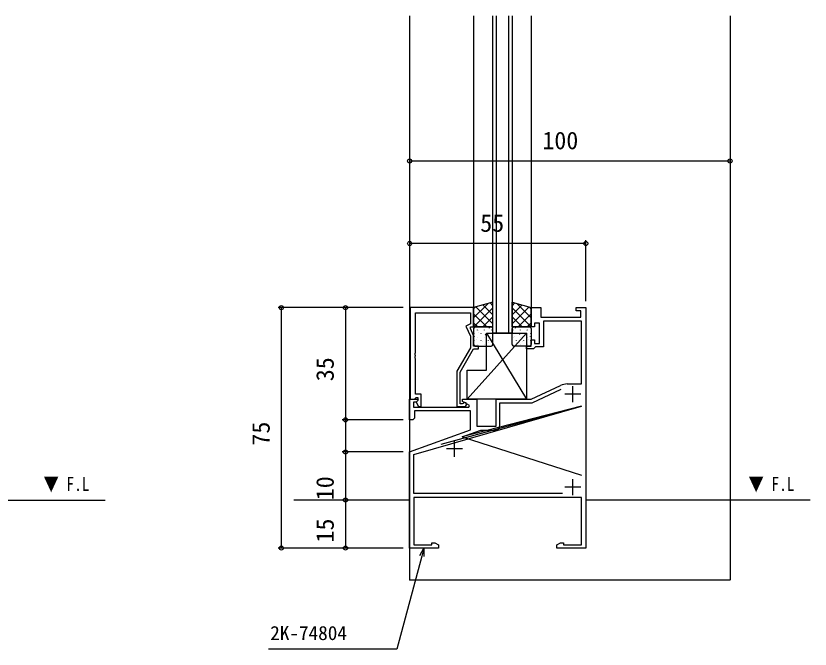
# Model space of a CAD drawing. Units: millimetres, scale not verified. Extents: x -437 to 438, y -681 to 679.
# Drawn here: x -6.6 to 241.3, y -132.5 to 65 of the extents above; entities that cross this region are included whole.
import ezdxf
from ezdxf.enums import TextEntityAlignment as Align

# ---------------------------------------------------------------- set-up
doc = ezdxf.new("R2010")
doc.units = ezdxf.units.MM
doc.header["$LTSCALE"] = 4
for name, color, linetype in [('0-1_USER1', 3, 'Continuous'), ('0-2_YKK_11', 7, 'Continuous'), ('0-4_YKK_12', 2, 'Continuous'), ('0-5_YKK_13', 4, 'Continuous'), ('0-7_YKK_D', 6, 'Continuous')]:
    doc.layers.add(name, color=color, linetype=linetype)
doc.styles.add('ＭＳ ゴシック', font='')
doc.styles.get('ＭＳ ゴシック').set_extended_font_data('MS Gothic')

msp = doc.modelspace()

# ---------------------------------------------------------------- linework, layer by layer
at = {"layer": '0-2_YKK_11'}
for p, q in [((167.3, -55.5), (167.3, -50.5)), ((169.8, -53), (164.8, -53)), ((130.3, -72.5), (130.3, -67.5)), ((132.8, -70), (127.8, -70)), ((167.3, -84.5), (167.3, -79.5)), ((169.8, -82), (164.8, -82))]:
    msp.add_line(p, q, dxfattribs=at)
for points in [[(171.3, -26), (171.3, -101), (162.3, -101), (162.3, -100), (163.391, -99.37), (164.3, -99.37), (164.3, -100), (170, -100), (170, -85.2), (117.6, -85.2), (117.6, -100), (123.3, -100), (123.3, -99.37), (124.209, -99.37), (125.3, -100), (125.3, -101), (116.3, -101), (116.3, -71), (135.3, -64.084), (135.3, -58.2), (117.8, -58.2), (117.8, -60.5), (117.3, -61), (116.3, -61), (116.3, -54.5), (118.776, -54.5), (118.936, -54.888), (118.324, -55.5), (117.5, -55.5), (117.5, -57), (134.844, -57), (134.965, -56.55), (132.8, -55.3), (132.8, -54.5), (137.3, -54.5), (137.3, -63), (143.3, -63), (143.3, -54.5), (154.3, -54.5), (163.375, -50.268)], [(116.5, -26), (116.5, -54.5), (117.83, -54.5), (118.13, -54.2), (118.33, -54), (118.9, -54), (118.9, -54.926), (118.326, -55.5), (119.077, -56.8), (119.9, -56.8), (119.9, -53), (118.13, -53), (118.13, -41.958), (118.01, -41.775), (118.01, -41.225), (118.13, -41.042), (118.13, -40.958), (118.01, -40.775), (118.01, -40.225), (118.13, -40.042), (118.13, -27.63), (135.3, -27.63), (135.3, -31), (133.88, -31.82), (135.3, -34.866), (135.3, -38.532), (131.1, -45.807), (131.1, -56.8), (133.5, -56.8)], [(133.001, -55.867), (132.752, -56), (132.1, -56), (132.1, -46.075), (136.3, -38.8), (137.8, -38.8), (137.8, -38), (136.3, -38), (136.3, -34.644), (135.3, -32.5), (135.3, -32), (136.3, -32), (136.3, -26), (116.5, -26)], [(165.488, -49.8), (170, -49.8), (170, -30.2), (158.1, -30.2), (158.1, -38.2), (155.6, -38.2), (155.3, -38.5), (155, -38.8), (152.8, -38.8), (152.8, -38), (154.3, -38), (154.3, -36), (155.3, -36), (155.3, -37.2), (156.9, -37.2), (156.9, -30.8), (155.3, -30.8), (155.3, -32), (154.3, -32), (154.3, -26), (157.3, -26), (157.3, -29), (169.8, -29), (169.8, -27), (168.3, -27), (168.3, -26), (171.3, -26)], [(144.5, -62.7), (144.5, -55.7), (154.566, -55.7), (163.656, -51.461)], [(164.027, -84), (117.6, -84), (117.6, -71.804), (170, -56.731), (126.061, -68.724)], [(170, -56.731), (132.727, -66.298), (170, -78.269)], [(132.727, -66.298), (138.491, -64.2), (143, -64.2)]]:
    msp.add_lwpolyline(points, dxfattribs=at)
for centre, radius, start, end in [((165.488, -54.8), 5, 90.00001, 114.99999), ((133.5, -56.2), 0.6, 270.00003, 146.25104), ((143, -62.7), 1.5, 270.00001, 359.99999)]:
    msp.add_arc(centre, radius, start, end, dxfattribs=at)
at = {"layer": '0-4_YKK_12'}
for p, q in [((136.3, 64.999), (136.3, -26)), ((142.3, -34), (142.3, 64.999)), ((143.3, 64.999), (143.3, -34)), ((147.3, -34), (147.3, 64.999)), ((154.3, 64.999), (154.3, -26)), ((-157.7, -86), (21.3, -86)), ((116.3, -86), (80.185, -86)), ((241.3, -86), (171.3, -86)), ((216.283, -111), (116.3, -111))]:
    msp.add_line(p, q, dxfattribs=at)
for points in [[(116.3, 64.999), (116.3, -86), (116.3, -111)], [(148.3, 64.999), (148.3, -34), (142.3, -34)], [(216.3, 64.999), (216.3, -86), (216.3, -111)]]:
    msp.add_lwpolyline(points, dxfattribs=at)
at = {"layer": '0-5_YKK_13'}
for p, q in [((136.3, -29.193), (140.791, -24.702)), ((141.405, -24.525), (142.3, -25.42)), ((149.195, -24.525), (148.3, -25.42)), ((154.3, -29.193), (149.809, -24.702)), ((136.3, -26.365), (136.813, -25.852)), ((136.322, -32), (142.3, -26.022)), ((137.016, -25.793), (142.3, -31.077)), ((139.21, -25.159), (142.3, -28.249)), ((151.39, -25.159), (148.3, -28.249)), ((153.584, -25.793), (148.3, -31.077)), ((154.278, -32), (148.3, -26.022)), ((154.3, -26.365), (153.787, -25.852)), ((136.3, -27.905), (140.394, -32)), ((139.15, -32), (142.3, -28.85)), ((151.45, -32), (148.3, -28.85)), ((154.3, -27.905), (150.206, -32)), ((136.3, -30.734), (137.566, -32)), ((141.8, -32), (136.8, -32)), ((140.547, -32.14), (140.55, -32.133)), ((141.979, -32), (142.3, -31.679)), ((148.621, -32), (148.3, -31.679)), ((148.8, -32), (153.8, -32)), ((150.053, -32.14), (150.05, -32.133)), ((154.3, -30.734), (153.034, -32)), ((152.8, -34.001), (134.3, -54.5)), ((136.3, -32.5), (136.3, -37.5)), ((136.435, -34.042), (136.435, -34.005)), ((137.466, -32.973), (137.466, -32.936)), ((137.847, -33.748), (137.849, -33.741)), ((137.879, -33.045), (137.92, -32.982)), ((138.677, -34.042), (138.677, -34.005)), ((139.709, -32.973), (139.709, -32.936)), ((139.806, -34.232), (139.809, -34.225)), ((139.921, -34.398), (139.963, -34.336)), ((140.3, -34.001), (152.8, -54.5)), ((140.92, -34.042), (140.92, -34.005)), ((141.256, -32.381), (141.298, -32.319)), ((141.951, -32.973), (141.951, -32.936)), ((142.3, -37.5), (142.3, -32.5)), ((148.3, -37.5), (148.3, -32.5)), ((148.649, -32.973), (148.649, -32.936)), ((149.344, -32.381), (149.302, -32.319)), ((149.68, -34.042), (149.68, -34.005)), ((150.679, -34.398), (150.637, -34.336)), ((150.794, -34.232), (150.791, -34.225)), ((150.891, -32.973), (150.891, -32.936)), ((151.923, -34.042), (151.923, -34.005)), ((152.721, -33.045), (152.68, -32.982)), ((152.753, -33.748), (152.751, -33.741)), ((153.134, -32.973), (153.134, -32.936)), ((154.165, -34.042), (154.165, -34.005)), ((154.3, -32.5), (154.3, -37.5)), ((136.435, -36.322), (136.435, -36.285)), ((136.544, -35.062), (136.585, -34.999)), ((137.106, -35.841), (137.108, -35.834)), ((137.466, -35.253), (137.466, -35.216)), ((138.677, -36.322), (138.677, -36.285)), ((138.977, -36.573), (138.98, -36.565)), ((139.709, -35.253), (139.709, -35.216)), ((140.92, -36.322), (140.92, -36.285)), ((140.949, -37.022), (140.952, -37.015)), ((141.678, -34.964), (141.68, -34.957)), ((141.951, -35.253), (141.951, -35.216)), ((148.649, -35.253), (148.649, -35.216)), ((148.922, -34.964), (148.92, -34.957)), ((149.651, -37.022), (149.648, -37.015)), ((149.68, -36.322), (149.68, -36.285)), ((150.891, -35.253), (150.891, -35.216)), ((151.623, -36.573), (151.62, -36.565)), ((151.923, -36.322), (151.923, -36.285)), ((153.134, -35.253), (153.134, -35.216)), ((153.494, -35.841), (153.492, -35.834)), ((154.056, -35.062), (154.015, -34.999)), ((154.165, -36.322), (154.165, -36.285)), ((136.8, -38), (141.8, -38)), ((137.466, -37.533), (137.466, -37.496)), ((139.709, -37.533), (139.709, -37.496)), ((140.476, -38), (140.517, -37.938)), ((141.951, -37.533), (141.951, -37.496)), ((148.649, -37.533), (148.649, -37.496)), ((153.8, -38), (148.8, -38)), ((150.124, -38), (150.083, -37.938)), ((150.891, -37.533), (150.891, -37.496)), ((153.134, -37.533), (153.134, -37.496))]:
    msp.add_line(p, q, dxfattribs=at)
for points in [[(136.3, -26), (136.3, -32), (142.3, -32), (142.3, -24.266)], [(154.3, -26), (154.3, -32), (148.3, -32), (148.3, -24.266)], [(140.3, -34.001), (152.8, -34.001), (152.8, -54.5), (134.3, -54.5), (134.3, -45.5), (140.3, -45.5)]]:
    msp.add_lwpolyline(points, close=True, dxfattribs=at)
for centre, start, end in [((136.8, -32.5), 90, 180), ((141.8, -32.5), 0, 90), ((148.8, -32.5), 90, 180), ((153.8, -32.5), 0, 90), ((136.8, -37.5), 180, 270), ((141.8, -37.5), 270, 0), ((148.8, -37.5), 180, 270), ((153.8, -37.5), 270, 0)]:
    msp.add_arc(centre, 0.5, start, end, dxfattribs=at)
at = {"layer": '0-7_YKK_D'}
for p, q in [((116.301, 19.75), (216.3, 19.75)), ((171.301, -6), (116.301, -6)), ((171.301, -24), (171.301, -5)), ((114.3, -26), (75.3, -26)), ((76.3, -101), (76.3, -26)), ((114.3, -26), (95.3, -26)), ((96.3, -26), (96.3, -61)), ((114.3, -61), (95.3, -61)), ((114.3, -61), (95.3, -61)), ((114.3, -71), (95.3, -71)), ((96.3, -86), (96.3, -101)), ((114.3, -101), (75.3, -101)), ((114.3, -101), (95.3, -101))]:
    msp.add_line(p, q, dxfattribs=at)
for points in [[(96.3, -61), (96.3, -71), (96.3, -86.925)], [(120.8, -101), (120.14, -103.463), (112.36, -132.5), (72.281, -132.5)], [(119.48, -103.286), (120.8, -101), (120.8, -103.64)]]:
    msp.add_lwpolyline(points, dxfattribs=at)
for centre in [(116.301, 19.75), (216.3, 19.75), (116.301, -6), (171.301, -6), (76.3, -26), (96.3, -26), (96.3, -61), (96.3, -61), (96.3, -71), (96.3, -86), (76.3, -101), (96.3, -101)]:
    msp.add_circle(centre, 0.637, dxfattribs=at)

# ---------------------------------------------------------------- texts
at = {"layer": '0-1_USER1', "style": 'ＭＳ ゴシック', "width": 0.8}
for p in [(2.055, -84.5), (222.055, -84.5)]:
    msp.add_text('▼ F.L', height=4.399, dxfattribs=at).set_placement(p, align=Align.BOTTOM_LEFT)
at = {"layer": '0-7_YKK_D', "style": 'ＭＳ ゴシック'}
for s, height, p in [('100', 5.499, (157.735, 21.75)), ('55', 5.499, (138.347, -4)), ('2K-74804', 4.399, (72.821, -131))]:
    msp.add_text(s, height=height, dxfattribs=at).set_placement(p, align=Align.BOTTOM_LEFT)
for s, p in [('35', (94.3, -48.954)), ('75', (74.3, -69.04)), ('10', (94.3, -86.075)), ('15', (94.3, -99.253))]:
    msp.add_text(s, height=5.499, rotation=90, dxfattribs=at).set_placement(p, align=Align.BOTTOM_LEFT)

doc.saveas('drawing.dxf')
